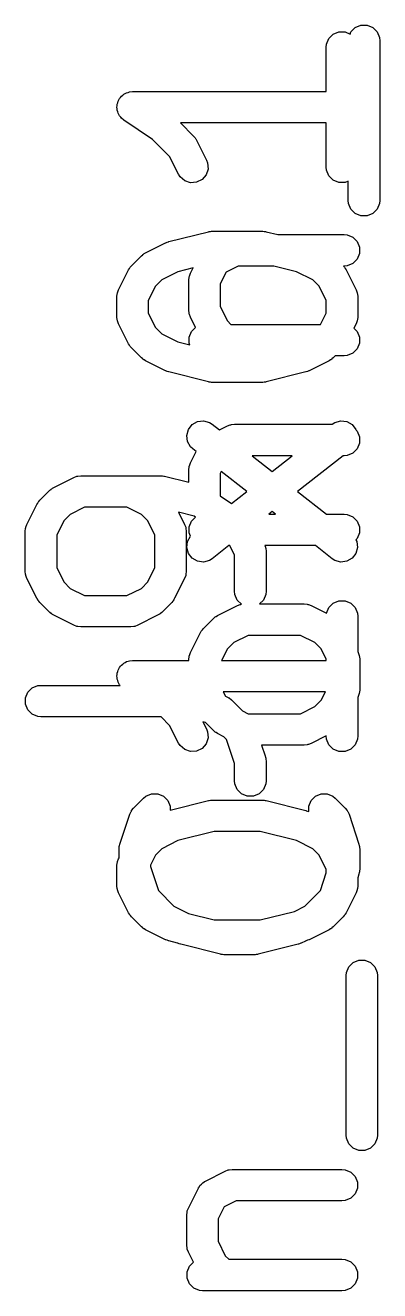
# Model space of a CAD drawing. Header units: millimetres. Extents: x 73 to 176, y -160 to -92.
# Drawn here: x 154.91 to 156.61, y -111.42 to -105.38 of the extents above; entities that cross this region are included whole.
import ezdxf

# ---------------------------------------------------------------- set-up
doc = ezdxf.new("R2010")
doc.units = ezdxf.units.MM
doc.layers.add('F.Fab', color=9, linetype='CONTINUOUS', true_color=0xafafaf)

msp = doc.modelspace()

# ---------------------------------------------------------------- linework, layer by layer
at = {"layer": 'F.Fab', "linetype": 'CONTINUOUS'}
for p, q in [((156.46992, -105.411189), (156.490612, -105.390497)), ((156.490612, -105.390497), (156.517648, -105.379298)), ((156.517648, -105.379298), (156.546912, -105.379298)), ((156.546912, -105.379298), (156.573948, -105.390497)), ((156.573948, -105.390497), (156.59464, -105.411189)), ((156.353483, -105.469653), (156.364682, -105.442617)), ((156.364682, -105.442617), (156.385374, -105.421925)), ((156.385374, -105.421925), (156.41241, -105.410726)), ((156.41241, -105.410726), (156.441674, -105.410726)), ((156.441674, -105.410726), (156.465946, -105.42078)), ((156.465946, -105.42078), (156.46992, -105.411189)), ((156.59464, -105.411189), (156.605839, -105.438225)), ((156.605839, -105.438225), (156.60728, -105.452857)), ((156.60728, -105.452857), (156.60728, -106.214762)), ((156.352042, -105.484285), (156.353483, -105.469653)), ((156.352042, -105.694999), (156.352042, -105.484285)), ((155.380123, -105.712889), (155.385374, -105.707639)), ((155.385374, -105.707639), (155.392163, -105.704826)), ((155.392163, -105.704826), (155.398269, -105.700738)), ((155.398269, -105.700738), (155.405549, -105.699281)), ((155.405549, -105.699281), (155.41241, -105.69644)), ((155.41241, -105.69644), (155.426886, -105.695014)), ((155.426886, -105.695014), (155.426963, -105.694999)), ((155.426963, -105.694999), (155.426989, -105.695004)), ((155.426989, -105.695004), (155.427042, -105.694999)), ((155.427042, -105.694999), (156.352042, -105.694999)), ((155.352042, -105.770078), (155.353483, -105.762793)), ((155.353483, -105.777282), (155.352042, -105.770078)), ((155.353483, -105.755367), (155.356295, -105.748578)), ((155.353483, -105.762793), (155.353483, -105.755367)), ((155.356295, -105.748578), (155.357721, -105.74137)), ((155.357721, -105.74137), (155.36184, -105.735191)), ((155.36184, -105.735191), (155.364682, -105.728331)), ((155.364682, -105.728331), (155.369877, -105.723135)), ((155.369877, -105.723135), (155.373954, -105.717021)), ((155.373954, -105.717021), (155.380123, -105.712889)), ((155.353483, -105.784631), (155.353483, -105.777282)), ((155.356324, -105.791491), (155.353483, -105.784631)), ((155.357781, -105.798772), (155.356324, -105.791491)), ((155.361869, -105.804877), (155.357781, -105.798772)), ((155.364682, -105.811667), (155.361869, -105.804877)), ((155.369932, -105.816917), (155.364682, -105.811667)), ((155.374064, -105.823087), (155.369932, -105.816917)), ((155.385322, -105.832307), (155.374064, -105.823087)), ((155.385374, -105.832359), (155.385322, -105.832307)), ((155.385396, -105.832368), (155.385374, -105.832359)), ((155.385439, -105.832403), (155.385396, -105.832368)), ((155.522117, -105.923521), (155.385439, -105.832403)), ((156.352042, -105.844999), (155.655727, -105.844999)), ((155.655727, -105.844999), (155.71817, -105.907442)), ((156.352042, -106.055713), (156.352042, -105.844999)), ((155.603498, -106.004902), (155.522117, -105.923521)), ((155.71817, -105.907442), (155.72289, -105.913192)), ((155.72289, -105.913192), (155.724387, -105.914491)), ((155.724387, -105.914491), (155.725806, -105.916745)), ((155.725806, -105.916745), (155.727498, -105.918807)), ((155.727498, -105.918807), (155.728256, -105.920639)), ((155.728256, -105.920639), (155.732219, -105.926934)), ((155.732219, -105.926934), (155.779838, -106.022172)), ((155.645674, -106.089254), (155.603498, -106.004902)), ((155.787167, -106.065093), (155.777913, -106.092855)), ((155.779838, -106.022172), (155.785093, -106.035903)), ((155.785093, -106.035903), (155.787167, -106.065093)), ((156.353483, -106.070345), (156.352042, -106.055713)), ((156.364682, -106.097381), (156.353483, -106.070345)), ((155.653506, -106.101697), (155.645674, -106.089254)), ((155.675614, -106.12087), (155.653506, -106.101697)), ((155.703375, -106.130124), (155.675614, -106.12087)), ((155.732565, -106.12805), (155.703375, -106.130124)), ((155.75874, -106.114962), (155.732565, -106.12805)), ((155.777913, -106.092855), (155.75874, -106.114962)), ((156.385374, -106.118073), (156.364682, -106.097381)), ((156.41241, -106.129272), (156.385374, -106.118073)), ((156.441674, -106.129272), (156.41241, -106.129272)), ((156.45728, -106.122807), (156.441674, -106.129272)), ((156.45728, -106.214762), (156.45728, -106.122807)), ((156.458721, -106.229394), (156.45728, -106.214762)), ((156.46992, -106.25643), (156.458721, -106.229394)), ((156.605839, -106.229394), (156.59464, -106.25643)), ((156.60728, -106.214762), (156.605839, -106.229394)), ((156.490612, -106.277122), (156.46992, -106.25643)), ((156.517648, -106.288321), (156.490612, -106.277122)), ((156.546912, -106.288321), (156.517648, -106.288321)), ((156.573948, -106.277122), (156.546912, -106.288321)), ((156.59464, -106.25643), (156.573948, -106.277122)), ((155.599328, -106.411524), (155.789804, -106.363905)), ((155.789804, -106.363905), (155.79234, -106.363529)), ((155.79234, -106.363529), (155.793362, -106.363107)), ((155.793362, -106.363107), (155.798874, -106.362564)), ((155.798874, -106.362564), (155.804348, -106.361755)), ((155.804348, -106.361755), (155.80544, -106.361917)), ((155.80544, -106.361917), (155.807994, -106.361666)), ((155.807994, -106.361666), (156.046089, -106.361666)), ((156.046089, -106.361666), (156.048642, -106.361917)), ((156.048642, -106.361917), (156.049735, -106.361755)), ((156.049735, -106.361755), (156.055208, -106.362564)), ((156.055208, -106.362564), (156.060721, -106.363107)), ((156.060721, -106.363107), (156.061742, -106.363529)), ((156.061742, -106.363529), (156.064279, -106.363905)), ((156.064279, -106.363905), (156.120087, -106.377857)), ((155.488739, -106.464822), (155.583977, -106.417203)), ((155.583977, -106.417203), (155.585046, -106.416793)), ((155.585046, -106.416793), (155.585482, -106.416471)), ((155.585482, -106.416471), (155.591618, -106.414278)), ((155.591618, -106.414278), (155.597708, -106.411948)), ((155.597708, -106.411948), (155.598248, -106.411909)), ((155.598248, -106.411909), (155.599328, -106.411524)), ((156.120087, -106.377857), (156.437042, -106.377857)), ((156.437042, -106.377857), (156.451674, -106.379298)), ((156.451674, -106.379298), (156.47871, -106.390497)), ((156.47871, -106.390497), (156.499402, -106.411189)), ((156.499402, -106.411189), (156.510601, -106.438225)), ((155.421628, -106.52649), (155.469247, -106.478871)), ((155.469247, -106.478871), (155.474996, -106.474152)), ((155.474996, -106.474152), (155.476296, -106.472654)), ((155.476296, -106.472654), (155.478555, -106.471232)), ((155.478555, -106.471232), (155.480612, -106.469544)), ((155.480612, -106.469544), (155.482439, -106.468786)), ((155.482439, -106.468786), (155.488739, -106.464822)), ((156.499402, -106.494525), (156.47871, -106.515217)), ((156.510601, -106.467489), (156.499402, -106.494525)), ((156.510601, -106.438225), (156.510601, -106.467489)), ((155.35996, -106.64122), (155.407579, -106.545982)), ((155.407579, -106.545982), (155.411543, -106.539682)), ((155.411543, -106.539682), (155.412301, -106.537855)), ((155.412301, -106.537855), (155.413989, -106.535798)), ((155.413989, -106.535798), (155.415411, -106.533539)), ((155.415411, -106.533539), (155.416909, -106.532239)), ((155.416909, -106.532239), (155.421628, -106.52649)), ((155.643694, -106.555049), (155.566707, -106.593543)), ((155.715877, -106.537003), (155.643694, -106.555049)), ((155.703293, -106.562173), (155.715877, -106.537003)), ((155.930937, -106.527857), (155.873895, -106.556377)), ((156.10162, -106.527857), (155.930937, -106.527857)), ((156.210389, -106.555049), (156.10162, -106.527857)), ((156.287376, -106.593543), (156.210389, -106.555049)), ((156.437042, -106.527857), (156.433578, -106.527857)), ((156.433578, -106.527857), (156.437173, -106.532238)), ((156.451674, -106.526416), (156.437042, -106.527857)), ((156.437173, -106.532238), (156.438673, -106.533539)), ((156.438673, -106.533539), (156.440095, -106.535798)), ((156.440095, -106.535798), (156.441783, -106.537855)), ((156.441783, -106.537855), (156.44254, -106.539682)), ((156.44254, -106.539682), (156.446505, -106.545982)), ((156.446505, -106.545982), (156.494124, -106.64122)), ((156.47871, -106.515217), (156.451674, -106.526416)), ((155.566707, -106.593543), (155.5363, -106.62395)), ((155.695375, -106.595714), (155.696816, -106.581082)), ((155.695375, -106.738571), (155.695375, -106.595714)), ((155.696816, -106.581082), (155.697847, -106.578592)), ((155.697847, -106.578592), (155.698038, -106.575905)), ((155.698038, -106.575905), (155.703293, -106.562173)), ((155.873895, -106.556377), (155.845375, -106.613419)), ((155.845375, -106.613419), (155.845375, -106.720866)), ((156.317784, -106.62395), (156.287376, -106.593543)), ((155.352042, -106.674761), (155.353483, -106.660129)), ((155.352042, -106.769999), (155.352042, -106.674761)), ((155.353483, -106.660129), (155.354514, -106.657639)), ((155.354514, -106.657639), (155.354705, -106.654952)), ((155.354705, -106.654952), (155.35996, -106.64122)), ((155.5363, -106.62395), (155.502042, -106.692466)), ((156.352042, -106.692466), (156.317784, -106.62395)), ((156.494124, -106.64122), (156.499379, -106.654951)), ((156.499379, -106.654951), (156.49957, -106.65764)), ((156.49957, -106.65764), (156.500601, -106.660129)), ((156.500601, -106.660129), (156.502042, -106.674761)), ((156.502042, -106.674761), (156.502042, -106.769999)), ((155.502042, -106.692466), (155.502042, -106.752294)), ((155.845375, -106.720866), (155.879633, -106.789382)), ((156.352042, -106.752294), (156.352042, -106.692466)), ((155.353483, -106.784631), (155.352042, -106.769999)), ((155.354514, -106.78712), (155.353483, -106.784631)), ((155.354705, -106.789808), (155.354514, -106.78712)), ((155.35996, -106.80354), (155.354705, -106.789808)), ((155.502042, -106.752294), (155.5363, -106.82081)), ((155.696816, -106.753203), (155.695375, -106.738571)), ((155.697847, -106.755692), (155.696816, -106.753203)), ((155.698038, -106.75838), (155.697847, -106.755692)), ((155.703293, -106.772112), (155.698038, -106.75838)), ((155.727416, -106.820358), (155.703293, -106.772112)), ((155.879633, -106.789382), (155.896679, -106.806428)), ((156.324975, -106.806428), (156.352042, -106.752294)), ((156.499379, -106.789809), (156.494124, -106.80354)), ((156.49957, -106.787119), (156.499379, -106.789809)), ((156.500601, -106.784631), (156.49957, -106.787119)), ((156.502042, -106.769999), (156.500601, -106.784631)), ((155.407579, -106.898778), (155.35996, -106.80354)), ((155.5363, -106.82081), (155.566707, -106.851217)), ((155.566707, -106.851217), (155.643694, -106.88971)), ((155.696816, -106.866796), (155.708015, -106.83976)), ((155.708015, -106.83976), (155.727416, -106.820358)), ((155.896679, -106.806428), (156.324975, -106.806428)), ((156.494124, -106.80354), (156.48381, -106.824168)), ((156.48381, -106.824168), (156.499402, -106.83976)), ((156.499402, -106.83976), (156.510601, -106.866796)), ((155.411543, -106.905077), (155.407579, -106.898778)), ((155.412301, -106.906905), (155.411543, -106.905077)), ((155.413989, -106.908961), (155.412301, -106.906905)), ((155.415411, -106.911221), (155.413989, -106.908961)), ((155.416909, -106.91252), (155.415411, -106.911221)), ((155.421628, -106.91827), (155.416909, -106.91252)), ((155.643694, -106.88971), (155.700018, -106.903791)), ((155.696816, -106.89606), (155.696816, -106.866796)), ((155.700018, -106.903791), (155.696816, -106.89606)), ((156.510601, -106.89606), (156.499402, -106.923096)), ((156.510601, -106.866796), (156.510601, -106.89606)), ((155.469247, -106.965889), (155.421628, -106.91827)), ((155.474996, -106.970607), (155.469247, -106.965889)), ((155.476296, -106.972106), (155.474996, -106.970607)), ((155.478555, -106.973527), (155.476296, -106.972106)), ((155.480612, -106.975216), (155.478555, -106.973527)), ((155.482439, -106.975973), (155.480612, -106.975216)), ((155.488739, -106.979938), (155.482439, -106.975973)), ((156.37164, -106.975974), (156.365344, -106.979938)), ((156.37347, -106.975217), (156.37164, -106.975974)), ((156.375528, -106.973527), (156.37347, -106.975217)), ((156.377787, -106.972106), (156.375528, -106.973527)), ((156.379086, -106.970607), (156.377787, -106.972106)), ((156.384835, -106.96589), (156.379086, -106.970607)), ((156.394297, -106.956428), (156.384835, -106.96589)), ((156.437042, -106.956428), (156.394297, -106.956428)), ((156.451674, -106.954987), (156.437042, -106.956428)), ((156.47871, -106.943788), (156.451674, -106.954987)), ((156.499402, -106.923096), (156.47871, -106.943788)), ((155.583977, -107.027557), (155.488739, -106.979938)), ((155.585046, -107.027966), (155.583977, -107.027557)), ((155.585482, -107.028289), (155.585046, -107.027966)), ((155.591618, -107.030481), (155.585482, -107.028289)), ((155.597708, -107.032812), (155.591618, -107.030481)), ((155.598248, -107.03285), (155.597708, -107.032812)), ((155.599328, -107.033236), (155.598248, -107.03285)), ((155.789804, -107.080855), (155.599328, -107.033236)), ((156.254755, -107.033236), (156.064279, -107.080855)), ((156.255834, -107.03285), (156.254755, -107.033236)), ((156.256374, -107.032812), (156.255834, -107.03285)), ((156.262455, -107.030484), (156.256374, -107.032812)), ((156.268601, -107.028289), (156.262455, -107.030484)), ((156.269036, -107.027966), (156.268601, -107.028289)), ((156.270106, -107.027557), (156.269036, -107.027966)), ((156.365344, -106.979938), (156.270106, -107.027557)), ((155.79234, -107.08123), (155.789804, -107.080855)), ((155.793362, -107.081653), (155.79234, -107.08123)), ((155.798874, -107.082195), (155.793362, -107.081653)), ((155.804348, -107.083005), (155.798874, -107.082195)), ((155.80544, -107.082842), (155.804348, -107.083005)), ((155.807994, -107.083094), (155.80544, -107.082842)), ((156.046089, -107.083094), (155.807994, -107.083094)), ((156.048642, -107.082842), (156.046089, -107.083094)), ((156.049735, -107.083005), (156.048642, -107.082842)), ((156.055208, -107.082195), (156.049735, -107.083005)), ((156.060721, -107.081653), (156.055208, -107.082195)), ((156.061742, -107.08123), (156.060721, -107.081653)), ((156.064279, -107.080855), (156.061742, -107.08123)), ((155.711574, -107.284476), (155.737084, -107.270136)), ((155.737084, -107.270136), (155.766138, -107.26665)), ((155.766138, -107.26665), (155.794316, -107.274547)), ((155.794316, -107.274547), (155.806712, -107.282454)), ((156.380705, -107.282454), (156.393101, -107.274547)), ((156.393101, -107.274547), (156.421279, -107.26665)), ((156.421279, -107.26665), (156.450333, -107.270136)), ((156.450333, -107.270136), (156.475843, -107.284476)), ((155.685597, -107.335665), (155.693494, -107.307487)), ((155.689083, -107.364719), (155.685597, -107.335665)), ((155.693494, -107.307487), (155.711574, -107.284476)), ((155.806712, -107.282454), (155.841379, -107.309692)), ((155.841379, -107.309692), (155.879691, -107.290537)), ((155.879691, -107.290537), (155.893422, -107.285282)), ((155.893422, -107.285282), (155.896111, -107.28509)), ((155.896111, -107.28509), (155.8986, -107.28406)), ((155.8986, -107.28406), (155.913232, -107.282619)), ((155.913232, -107.282619), (156.380495, -107.282619)), ((156.380495, -107.282619), (156.380705, -107.282454)), ((156.475843, -107.284476), (156.493923, -107.307487)), ((156.493923, -107.307487), (156.495085, -107.311634)), ((156.495085, -107.311634), (156.499402, -107.315951)), ((156.499402, -107.315951), (156.510601, -107.342987)), ((155.703423, -107.390229), (155.689083, -107.364719)), ((155.714038, -107.400402), (155.703423, -107.390229)), ((155.730207, -107.413106), (155.714038, -107.400402)), ((156.499402, -107.399287), (156.47871, -107.419979)), ((156.510601, -107.372251), (156.499402, -107.399287)), ((156.510601, -107.342987), (156.510601, -107.372251)), ((155.703293, -107.466935), (155.730207, -107.413106)), ((155.997832, -107.432619), (156.093708, -107.50795)), ((156.189585, -107.432619), (155.997832, -107.432619)), ((156.093708, -107.50795), (156.189585, -107.432619)), ((156.432375, -107.432619), (156.215103, -107.603332)), ((156.437042, -107.432619), (156.432375, -107.432619)), ((156.451674, -107.431178), (156.437042, -107.432619)), ((156.47871, -107.419979), (156.451674, -107.431178)), ((155.695375, -107.500476), (155.696816, -107.485844)), ((155.695375, -107.559695), (155.695375, -107.500476)), ((155.696816, -107.485844), (155.697847, -107.483354)), ((155.697847, -107.483354), (155.698038, -107.480667)), ((155.698038, -107.480667), (155.703293, -107.466935)), ((155.85061, -107.507709), (155.845375, -107.518181)), ((155.845375, -107.518181), (155.845375, -107.623617)), ((155.972313, -107.603332), (155.85061, -107.507709)), ((155.050961, -107.58387), (155.146199, -107.536251)), ((155.146199, -107.536251), (155.15993, -107.530996)), ((155.15993, -107.530996), (155.162619, -107.530804)), ((155.162619, -107.530804), (155.165108, -107.529774)), ((155.165108, -107.529774), (155.17974, -107.528333)), ((155.17974, -107.528333), (155.560692, -107.528333)), ((155.560692, -107.528333), (155.563245, -107.528584)), ((155.563245, -107.528584), (155.564338, -107.528422)), ((155.564338, -107.528422), (155.569811, -107.529231)), ((155.569811, -107.529231), (155.575324, -107.529774)), ((155.575324, -107.529774), (155.576345, -107.530196)), ((155.576345, -107.530196), (155.578882, -107.530572)), ((155.578882, -107.530572), (155.695375, -107.559695)), ((154.98385, -107.645538), (155.031469, -107.597919)), ((155.031469, -107.597919), (155.037218, -107.5932)), ((155.037218, -107.5932), (155.038518, -107.591702)), ((155.038518, -107.591702), (155.040777, -107.59028)), ((155.040777, -107.59028), (155.042834, -107.588592)), ((155.042834, -107.588592), (155.044661, -107.587834)), ((155.044661, -107.587834), (155.050961, -107.58387)), ((155.845375, -107.623617), (155.900079, -107.660087)), ((155.900079, -107.660087), (155.972313, -107.603332)), ((156.215103, -107.603332), (156.352377, -107.71119)), ((154.922182, -107.760268), (154.969801, -107.66503)), ((154.969801, -107.66503), (154.973765, -107.65873)), ((154.973765, -107.65873), (154.974523, -107.656903)), ((154.974523, -107.656903), (154.976211, -107.654846)), ((154.976211, -107.654846), (154.977633, -107.652587)), ((154.977633, -107.652587), (154.979131, -107.651287)), ((154.979131, -107.651287), (154.98385, -107.645538)), ((155.197445, -107.678333), (155.128929, -107.712591)), ((155.40013, -107.678333), (155.197445, -107.678333)), ((155.468646, -107.712591), (155.40013, -107.678333)), ((155.720374, -107.720562), (155.646278, -107.702038)), ((155.646278, -107.702038), (155.675393, -107.760268)), ((156.093708, -107.698714), (156.077829, -107.71119)), ((156.109587, -107.71119), (156.093708, -107.698714)), ((154.916927, -107.774), (154.922182, -107.760268)), ((155.098522, -107.742998), (155.064264, -107.811514)), ((155.128929, -107.712591), (155.098522, -107.742998)), ((155.499053, -107.742998), (155.468646, -107.712591)), ((155.533311, -107.811514), (155.499053, -107.742998)), ((155.675393, -107.760268), (155.680648, -107.773999)), ((155.696816, -107.771558), (155.708015, -107.744522)), ((155.708015, -107.744522), (155.727334, -107.725201)), ((155.727334, -107.725201), (155.720374, -107.720562)), ((156.077829, -107.71119), (156.109587, -107.71119)), ((156.352377, -107.71119), (156.437042, -107.71119)), ((156.437042, -107.71119), (156.451674, -107.712631)), ((156.451674, -107.712631), (156.47871, -107.72383)), ((156.47871, -107.72383), (156.499402, -107.744522)), ((156.499402, -107.744522), (156.510601, -107.771558)), ((154.914264, -107.793809), (154.915705, -107.779177)), ((154.914264, -107.984285), (154.914264, -107.793809)), ((154.915705, -107.779177), (154.916736, -107.776687)), ((154.916736, -107.776687), (154.916927, -107.774)), ((155.064264, -107.811514), (155.064264, -107.96658)), ((155.533311, -107.96658), (155.533311, -107.811514)), ((155.680648, -107.773999), (155.680839, -107.776688)), ((155.680839, -107.776688), (155.68187, -107.779177)), ((155.68187, -107.779177), (155.683311, -107.793809)), ((155.683311, -107.793809), (155.683311, -107.984285)), ((155.689083, -107.841946), (155.703342, -107.816578)), ((155.696816, -107.800822), (155.696816, -107.771558)), ((155.703342, -107.816578), (155.696816, -107.800822)), ((156.510601, -107.800822), (156.499402, -107.827858)), ((156.510601, -107.771558), (156.510601, -107.800822)), ((155.685597, -107.871), (155.689083, -107.841946)), ((155.693494, -107.899178), (155.685597, -107.871)), ((155.88692, -107.86119), (155.806712, -107.924211)), ((155.891483, -107.86119), (155.88692, -107.86119)), ((155.914264, -107.906752), (155.891483, -107.86119)), ((156.300496, -107.86119), (156.058521, -107.86119)), ((156.058521, -107.86119), (156.061601, -107.869237)), ((156.061601, -107.869237), (156.061792, -107.871926)), ((156.061792, -107.871926), (156.062823, -107.874415)), ((156.062823, -107.874415), (156.064264, -107.889047)), ((156.380705, -107.924211), (156.300496, -107.86119)), ((156.499402, -107.827858), (156.493648, -107.833611)), ((156.493648, -107.833611), (156.498334, -107.841946)), ((156.50182, -107.871), (156.493923, -107.899178)), ((156.498334, -107.841946), (156.50182, -107.871)), ((155.711574, -107.922189), (155.693494, -107.899178)), ((155.737084, -107.936529), (155.711574, -107.922189)), ((155.766138, -107.940015), (155.737084, -107.936529)), ((155.794316, -107.932118), (155.766138, -107.940015)), ((155.806712, -107.924211), (155.794316, -107.932118)), ((155.914264, -108.079523), (155.914264, -107.906752)), ((156.064264, -107.889047), (156.064264, -108.079523)), ((156.393101, -107.932118), (156.380705, -107.924211)), ((156.421279, -107.940015), (156.393101, -107.932118)), ((156.450333, -107.936529), (156.421279, -107.940015)), ((156.475843, -107.922189), (156.450333, -107.936529)), ((156.493923, -107.899178), (156.475843, -107.922189)), ((154.915705, -107.998917), (154.914264, -107.984285)), ((154.916736, -108.001406), (154.915705, -107.998917)), ((154.916927, -108.004094), (154.916736, -108.001406)), ((154.922182, -108.017826), (154.916927, -108.004094)), ((155.064264, -107.96658), (155.098522, -108.035096)), ((155.499053, -108.035096), (155.533311, -107.96658)), ((155.680648, -108.004095), (155.675393, -108.017826)), ((155.680839, -108.001405), (155.680648, -108.004095)), ((155.68187, -107.998917), (155.680839, -108.001405)), ((155.683311, -107.984285), (155.68187, -107.998917)), ((154.969801, -108.113064), (154.922182, -108.017826)), ((155.098522, -108.035096), (155.128929, -108.065503)), ((155.468646, -108.065503), (155.499053, -108.035096)), ((155.675393, -108.017826), (155.627774, -108.113064)), ((154.973765, -108.119363), (154.969801, -108.113064)), ((154.974523, -108.121191), (154.973765, -108.119363)), ((154.976211, -108.123247), (154.974523, -108.121191)), ((154.977633, -108.125507), (154.976211, -108.123247)), ((155.128929, -108.065503), (155.197445, -108.099761)), ((155.197445, -108.099761), (155.40013, -108.099761)), ((155.40013, -108.099761), (155.468646, -108.065503)), ((155.621363, -108.123247), (155.619942, -108.125507)), ((155.623052, -108.121191), (155.621363, -108.123247)), ((155.623809, -108.119363), (155.623052, -108.121191)), ((155.627774, -108.113064), (155.623809, -108.119363)), ((155.915705, -108.094155), (155.914264, -108.079523)), ((155.926904, -108.121191), (155.915705, -108.094155)), ((155.946853, -108.14114), (155.926904, -108.121191)), ((156.051624, -108.121191), (156.033053, -108.139762)), ((156.062823, -108.094155), (156.051624, -108.121191)), ((156.064264, -108.079523), (156.062823, -108.094155)), ((154.979131, -108.126806), (154.977633, -108.125507)), ((154.98385, -108.132556), (154.979131, -108.126806)), ((155.031469, -108.180175), (154.98385, -108.132556)), ((155.037218, -108.184893), (155.031469, -108.180175)), ((155.038518, -108.186392), (155.037218, -108.184893)), ((155.560356, -108.184893), (155.559057, -108.186392)), ((155.566106, -108.180175), (155.560356, -108.184893)), ((155.613725, -108.132556), (155.566106, -108.180175)), ((155.618443, -108.126806), (155.613725, -108.132556)), ((155.619942, -108.125507), (155.618443, -108.126806)), ((155.832072, -108.195299), (155.92731, -108.14768)), ((155.92731, -108.14768), (155.941041, -108.142425)), ((155.941041, -108.142425), (155.94373, -108.142233)), ((155.94373, -108.142233), (155.946219, -108.141203)), ((155.946219, -108.141203), (155.946853, -108.14114)), ((156.033053, -108.139762), (156.246565, -108.139762)), ((156.246565, -108.139762), (156.261197, -108.141203)), ((156.261197, -108.141203), (156.263686, -108.142234)), ((156.263686, -108.142234), (156.266374, -108.142425)), ((156.266374, -108.142425), (156.280106, -108.14768)), ((156.280106, -108.14768), (156.353442, -108.184348)), ((156.353442, -108.184348), (156.353483, -108.183939)), ((156.353483, -108.183939), (156.364682, -108.156903)), ((156.364682, -108.156903), (156.385374, -108.136211)), ((156.385374, -108.136211), (156.41241, -108.125012)), ((156.41241, -108.125012), (156.441674, -108.125012)), ((156.441674, -108.125012), (156.46871, -108.136211)), ((156.46871, -108.136211), (156.489402, -108.156903)), ((156.489402, -108.156903), (156.500601, -108.183939)), ((156.500601, -108.183939), (156.502042, -108.198571)), ((155.040777, -108.187813), (155.038518, -108.186392)), ((155.042834, -108.189502), (155.040777, -108.187813)), ((155.044661, -108.190259), (155.042834, -108.189502)), ((155.050961, -108.194224), (155.044661, -108.190259)), ((155.146199, -108.241843), (155.050961, -108.194224)), ((155.15993, -108.247098), (155.146199, -108.241843)), ((155.451376, -108.241843), (155.437644, -108.247098)), ((155.546614, -108.194224), (155.451376, -108.241843)), ((155.552913, -108.190259), (155.546614, -108.194224)), ((155.554741, -108.189502), (155.552913, -108.190259)), ((155.556797, -108.187813), (155.554741, -108.189502)), ((155.559057, -108.186392), (155.556797, -108.187813)), ((155.764961, -108.256967), (155.81258, -108.209348)), ((155.81258, -108.209348), (155.818329, -108.204629)), ((155.818329, -108.204629), (155.819629, -108.203131)), ((155.819629, -108.203131), (155.821888, -108.201709)), ((155.821888, -108.201709), (155.823945, -108.200021)), ((155.823945, -108.200021), (155.825772, -108.199263)), ((155.825772, -108.199263), (155.832072, -108.195299)), ((156.502042, -108.198571), (156.502042, -108.367533)), ((155.162619, -108.247289), (155.15993, -108.247098)), ((155.165108, -108.24832), (155.162619, -108.247289)), ((155.17974, -108.249761), (155.165108, -108.24832)), ((155.417835, -108.249761), (155.17974, -108.249761)), ((155.432467, -108.24832), (155.417835, -108.249761)), ((155.434956, -108.247288), (155.432467, -108.24832)), ((155.437644, -108.247098), (155.434956, -108.247288)), ((155.703293, -108.371697), (155.750912, -108.276459)), ((155.750912, -108.276459), (155.754876, -108.270159)), ((155.754876, -108.270159), (155.755634, -108.268332)), ((155.755634, -108.268332), (155.757322, -108.266275)), ((155.757322, -108.266275), (155.758744, -108.264016)), ((155.758744, -108.264016), (155.760242, -108.262716)), ((155.760242, -108.262716), (155.764961, -108.256967)), ((155.978556, -108.289762), (155.91004, -108.32402)), ((156.22886, -108.289762), (155.978556, -108.289762)), ((156.297376, -108.32402), (156.22886, -108.289762)), ((155.879633, -108.354427), (155.852204, -108.409285)), ((155.91004, -108.32402), (155.879633, -108.354427)), ((156.327784, -108.354427), (156.297376, -108.32402)), ((156.352042, -108.402943), (156.327784, -108.354427)), ((155.380123, -108.427175), (155.385374, -108.421925)), ((155.385374, -108.421925), (155.392163, -108.419112)), ((155.392163, -108.419112), (155.398269, -108.415024)), ((155.398269, -108.415024), (155.405549, -108.413567)), ((155.405549, -108.413567), (155.41241, -108.410726)), ((155.41241, -108.410726), (155.426886, -108.4093)), ((155.426886, -108.4093), (155.426963, -108.409285)), ((155.426963, -108.409285), (155.426989, -108.40929)), ((155.426989, -108.40929), (155.427042, -108.409285)), ((155.427042, -108.409285), (155.695375, -108.409285)), ((155.695375, -108.405238), (155.696816, -108.390606)), ((155.695375, -108.409285), (155.695375, -108.405238)), ((155.696816, -108.390606), (155.697847, -108.388116)), ((155.697847, -108.388116), (155.698038, -108.385429)), ((155.698038, -108.385429), (155.703293, -108.371697)), ((155.852204, -108.409285), (156.352042, -108.409285)), ((156.352042, -108.409285), (156.352042, -108.402943)), ((156.502042, -108.367533), (156.504124, -108.371697)), ((156.504124, -108.371697), (156.509379, -108.385428)), ((156.509379, -108.385428), (156.50957, -108.388117)), ((156.50957, -108.388117), (156.510601, -108.390606)), ((156.510601, -108.390606), (156.512042, -108.405238)), ((156.512042, -108.405238), (156.512042, -108.548095)), ((155.352042, -108.484364), (155.353483, -108.477079)), ((155.353483, -108.491568), (155.352042, -108.484364)), ((155.353483, -108.469653), (155.356295, -108.462864)), ((155.353483, -108.477079), (155.353483, -108.469653)), ((155.356295, -108.462864), (155.357721, -108.455656)), ((155.357721, -108.455656), (155.36184, -108.449477)), ((155.36184, -108.449477), (155.364682, -108.442617)), ((155.364682, -108.442617), (155.369877, -108.437421)), ((155.369877, -108.437421), (155.373954, -108.431307)), ((155.373954, -108.431307), (155.380123, -108.427175)), ((154.926904, -108.561665), (154.947596, -108.540973)), ((154.947596, -108.540973), (154.974632, -108.529774)), ((154.974632, -108.529774), (154.989264, -108.528333)), ((154.989264, -108.528333), (155.367062, -108.528333)), ((155.353483, -108.498917), (155.353483, -108.491568)), ((155.356324, -108.505777), (155.353483, -108.498917)), ((155.357781, -108.513058), (155.356324, -108.505777)), ((155.361869, -108.519163), (155.357781, -108.513058)), ((155.364682, -108.525953), (155.361869, -108.519163)), ((155.367062, -108.528333), (155.364682, -108.525953)), ((154.915705, -108.588701), (154.926904, -108.561665)), ((154.915705, -108.617965), (154.915705, -108.588701)), ((156.347594, -108.559285), (155.859823, -108.559285)), ((155.859823, -108.559285), (155.870072, -108.579784)), ((155.870072, -108.579784), (155.870123, -108.579801)), ((155.870123, -108.579801), (155.883548, -108.585795)), ((155.883548, -108.585795), (155.885582, -108.587559)), ((155.885582, -108.587559), (155.888073, -108.588591)), ((155.888073, -108.588591), (155.899439, -108.597919)), ((155.899439, -108.597919), (155.951627, -108.650106)), ((156.297376, -108.629312), (156.327784, -108.598905)), ((156.327784, -108.598905), (156.347594, -108.559285)), ((156.504124, -108.581636), (156.502042, -108.5858)), ((156.502042, -108.5858), (156.502042, -108.769999)), ((156.509379, -108.567905), (156.504124, -108.581636)), ((156.50957, -108.565215), (156.509379, -108.567905)), ((156.510601, -108.562727), (156.50957, -108.565215)), ((156.512042, -108.548095), (156.510601, -108.562727)), ((154.926904, -108.645001), (154.915705, -108.617965)), ((154.947596, -108.665693), (154.926904, -108.645001)), ((154.974632, -108.676892), (154.947596, -108.665693)), ((155.951627, -108.650106), (155.978556, -108.663571)), ((155.978556, -108.663571), (156.22886, -108.663571)), ((156.22886, -108.663571), (156.297376, -108.629312)), ((154.989264, -108.678333), (154.974632, -108.676892)), ((155.562643, -108.678333), (154.989264, -108.678333)), ((155.603498, -108.719188), (155.562643, -108.678333)), ((155.645674, -108.80354), (155.603498, -108.719188)), ((155.774702, -108.706107), (155.762654, -108.702091)), ((155.762654, -108.702091), (155.779838, -108.736458)), ((155.81258, -108.743985), (155.774702, -108.706107)), ((155.787167, -108.779379), (155.777913, -108.807141)), ((155.779838, -108.736458), (155.785093, -108.750189)), ((155.785093, -108.750189), (155.787167, -108.779379)), ((155.818329, -108.748703), (155.81258, -108.743985)), ((155.819629, -108.750202), (155.818329, -108.748703)), ((155.821888, -108.751623), (155.819629, -108.750202)), ((155.823945, -108.753312), (155.821888, -108.751623)), ((155.825772, -108.754069), (155.823945, -108.753312)), ((155.832072, -108.758034), (155.825772, -108.754069)), ((155.862773, -108.773384), (155.832072, -108.758034)), ((155.876093, -108.786704), (155.862773, -108.773384)), ((155.914264, -108.901217), (155.876093, -108.786704)), ((156.352042, -108.769685), (156.280106, -108.805653)), ((156.352042, -108.769999), (156.352042, -108.769685)), ((156.353483, -108.784631), (156.352042, -108.769999)), ((156.364682, -108.811667), (156.353483, -108.784631)), ((156.500601, -108.784631), (156.489402, -108.811667)), ((156.502042, -108.769999), (156.500601, -108.784631)), ((155.653506, -108.815983), (155.645674, -108.80354)), ((155.675614, -108.835156), (155.653506, -108.815983)), ((155.703375, -108.84441), (155.675614, -108.835156)), ((155.732565, -108.842336), (155.703375, -108.84441)), ((155.75874, -108.829248), (155.732565, -108.842336)), ((155.777913, -108.807141), (155.75874, -108.829248)), ((156.246565, -108.813571), (156.043162, -108.813571)), ((156.043162, -108.813571), (156.060415, -108.865329)), ((156.261197, -108.81213), (156.246565, -108.813571)), ((156.263686, -108.811098), (156.261197, -108.81213)), ((156.266374, -108.810908), (156.263686, -108.811098)), ((156.280106, -108.805653), (156.266374, -108.810908)), ((156.385374, -108.832359), (156.364682, -108.811667)), ((156.41241, -108.843558), (156.385374, -108.832359)), ((156.441674, -108.843558), (156.41241, -108.843558)), ((156.46871, -108.832359), (156.441674, -108.843558)), ((156.489402, -108.811667), (156.46871, -108.832359)), ((155.914264, -108.984285), (155.914264, -108.901217)), ((156.060415, -108.865329), (156.062064, -108.872584)), ((156.062064, -108.872584), (156.062823, -108.874415)), ((156.062823, -108.874415), (156.063084, -108.877068)), ((156.063084, -108.877068), (156.063675, -108.879666)), ((156.063675, -108.879666), (156.063534, -108.88164)), ((156.063534, -108.88164), (156.064264, -108.889047)), ((156.064264, -108.889047), (156.064264, -108.984285)), ((155.915705, -108.998917), (155.914264, -108.984285)), ((155.926904, -109.025953), (155.915705, -108.998917)), ((155.947596, -109.046645), (155.926904, -109.025953)), ((156.051624, -109.025953), (156.030932, -109.046645)), ((156.062823, -108.998917), (156.051624, -109.025953)), ((156.064264, -108.984285), (156.062823, -108.998917)), ((155.431628, -109.11411), (155.479247, -109.066491)), ((155.479247, -109.066491), (155.490612, -109.057164)), ((155.490612, -109.057164), (155.517648, -109.045965)), ((155.517648, -109.045965), (155.546911, -109.045965)), ((155.546911, -109.045965), (155.573947, -109.057164)), ((155.573947, -109.057164), (155.59464, -109.077857)), ((155.59464, -109.077857), (155.605839, -109.104893)), ((155.605839, -109.124182), (155.789804, -109.078191)), ((155.789804, -109.078191), (155.79234, -109.077815)), ((155.79234, -109.077815), (155.793362, -109.077393)), ((155.793362, -109.077393), (155.798874, -109.07685)), ((155.798874, -109.07685), (155.804348, -109.076041)), ((155.804348, -109.076041), (155.80544, -109.076203)), ((155.80544, -109.076203), (155.807994, -109.075952)), ((155.807994, -109.075952), (156.046089, -109.075952)), ((155.974632, -109.057844), (155.947596, -109.046645)), ((156.003896, -109.057844), (155.974632, -109.057844)), ((156.030932, -109.046645), (156.003896, -109.057844)), ((156.046089, -109.075952), (156.048642, -109.076203)), ((156.048642, -109.076203), (156.049735, -109.076041)), ((156.049735, -109.076041), (156.055208, -109.07685)), ((156.055208, -109.07685), (156.060721, -109.077393)), ((156.060721, -109.077393), (156.061742, -109.077815)), ((156.061742, -109.077815), (156.064279, -109.078191)), ((156.064279, -109.078191), (156.254755, -109.12581)), ((156.268244, -109.104893), (156.279442, -109.077857)), ((156.279442, -109.077857), (156.300135, -109.057164)), ((156.300135, -109.057164), (156.327171, -109.045965)), ((156.327171, -109.045965), (156.356434, -109.045965)), ((156.356434, -109.045965), (156.38347, -109.057163)), ((156.38347, -109.057163), (156.394835, -109.06649)), ((156.394835, -109.06649), (156.442455, -109.114109)), ((155.365891, -109.286283), (155.41351, -109.143426)), ((155.41351, -109.143426), (155.419504, -109.130001)), ((155.419504, -109.130001), (155.421269, -109.127965)), ((155.421269, -109.127965), (155.422301, -109.125475)), ((155.422301, -109.125475), (155.431628, -109.11411)), ((155.605839, -109.104893), (155.605839, -109.124182)), ((156.254755, -109.12581), (156.255834, -109.126195)), ((156.255834, -109.126195), (156.256374, -109.126234)), ((156.256374, -109.126234), (156.262455, -109.128561)), ((156.262455, -109.128561), (156.268244, -109.130629)), ((156.268244, -109.130629), (156.268244, -109.104893)), ((156.442455, -109.114109), (156.451783, -109.125475)), ((156.451783, -109.125475), (156.452813, -109.127963)), ((156.452813, -109.127963), (156.45458, -109.13)), ((156.45458, -109.13), (156.460574, -109.143426)), ((156.460574, -109.143426), (156.508193, -109.286282)), ((155.643694, -109.269335), (155.566707, -109.307829)), ((155.817228, -109.225952), (155.643694, -109.269335)), ((156.036855, -109.225952), (155.817228, -109.225952)), ((156.210389, -109.269335), (156.036855, -109.225952)), ((156.287376, -109.307829), (156.210389, -109.269335)), ((155.362042, -109.31), (155.362771, -109.302594)), ((155.362042, -109.351342), (155.362042, -109.31)), ((155.362631, -109.30062), (155.363221, -109.298022)), ((155.362771, -109.302594), (155.362631, -109.30062)), ((155.363221, -109.298022), (155.363483, -109.295368)), ((155.363483, -109.295368), (155.364241, -109.293536)), ((155.364241, -109.293536), (155.365891, -109.286283)), ((155.566707, -109.307829), (155.5363, -109.338236)), ((156.317784, -109.338236), (156.287376, -109.307829)), ((156.508193, -109.286282), (156.509842, -109.293537)), ((156.509842, -109.293537), (156.510601, -109.295368)), ((156.510601, -109.295368), (156.510862, -109.298021)), ((156.510862, -109.298021), (156.511453, -109.300619)), ((156.511453, -109.300619), (156.511312, -109.302593)), ((156.511312, -109.302593), (156.512042, -109.31)), ((156.512042, -109.31), (156.512042, -109.405238)), ((155.352042, -109.389047), (155.353483, -109.374415)), ((155.352042, -109.484285), (155.352042, -109.389047)), ((155.353483, -109.374415), (155.354514, -109.371925)), ((155.354514, -109.371925), (155.354705, -109.369238)), ((155.354705, -109.369238), (155.35996, -109.355506)), ((155.35996, -109.355506), (155.362042, -109.351342)), ((155.5363, -109.338236), (155.512042, -109.386752)), ((155.512042, -109.386752), (155.512042, -109.393067)), ((156.352042, -109.406752), (156.317784, -109.338236)), ((155.512042, -109.393067), (155.550213, -109.507581)), ((156.323871, -109.50758), (156.352042, -109.423067)), ((156.352042, -109.423067), (156.352042, -109.406752)), ((156.508193, -109.428956), (156.502042, -109.447408)), ((156.502042, -109.447408), (156.502042, -109.484285)), ((156.509842, -109.4217), (156.508193, -109.428956)), ((156.510601, -109.41987), (156.509842, -109.4217)), ((156.510862, -109.417216), (156.510601, -109.41987)), ((156.511453, -109.414619), (156.510862, -109.417216)), ((156.512042, -109.405238), (156.511312, -109.412644)), ((156.511312, -109.412644), (156.511453, -109.414619)), ((155.353483, -109.498917), (155.352042, -109.484285)), ((155.354514, -109.501406), (155.353483, -109.498917)), ((155.354705, -109.504094), (155.354514, -109.501406)), ((155.35996, -109.517826), (155.354705, -109.504094)), ((155.550213, -109.507581), (155.624326, -109.581694)), ((156.249757, -109.581693), (156.323871, -109.50758)), ((156.499379, -109.504095), (156.494124, -109.517826)), ((156.49957, -109.501405), (156.499379, -109.504095)), ((156.500601, -109.498917), (156.49957, -109.501405)), ((156.502042, -109.484285), (156.500601, -109.498917)), ((155.407579, -109.613064), (155.35996, -109.517826)), ((156.494124, -109.517826), (156.446505, -109.613064)), ((155.411543, -109.619363), (155.407579, -109.613064)), ((155.412301, -109.621191), (155.411543, -109.619363)), ((155.413989, -109.623247), (155.412301, -109.621191)), ((155.415411, -109.625507), (155.413989, -109.623247)), ((155.416909, -109.626806), (155.415411, -109.625507)), ((155.421628, -109.632556), (155.416909, -109.626806)), ((155.469247, -109.680175), (155.421628, -109.632556)), ((155.624326, -109.581694), (155.694168, -109.616614)), ((155.694168, -109.616614), (155.817228, -109.64738)), ((156.036855, -109.64738), (156.199914, -109.606614)), ((156.199914, -109.606614), (156.249757, -109.581693)), ((156.432455, -109.632557), (156.384835, -109.680176)), ((156.437173, -109.626807), (156.432455, -109.632557)), ((156.438673, -109.625507), (156.437173, -109.626807)), ((156.440095, -109.623247), (156.438673, -109.625507)), ((156.441783, -109.621191), (156.440095, -109.623247)), ((156.44254, -109.619363), (156.441783, -109.621191)), ((156.446505, -109.613064), (156.44254, -109.619363)), ((155.474996, -109.684893), (155.469247, -109.680175)), ((155.476296, -109.686392), (155.474996, -109.684893)), ((155.478555, -109.687813), (155.476296, -109.686392)), ((155.480612, -109.689502), (155.478555, -109.687813)), ((155.482439, -109.690259), (155.480612, -109.689502)), ((155.488739, -109.694224), (155.482439, -109.690259)), ((155.583977, -109.741843), (155.488739, -109.694224)), ((155.817228, -109.64738), (156.036855, -109.64738)), ((156.365344, -109.694224), (156.270106, -109.741843)), ((156.37164, -109.69026), (156.365344, -109.694224)), ((156.37347, -109.689503), (156.37164, -109.69026)), ((156.375528, -109.687813), (156.37347, -109.689503)), ((156.377787, -109.686392), (156.375528, -109.687813)), ((156.379086, -109.684893), (156.377787, -109.686392)), ((156.384835, -109.680176), (156.379086, -109.684893)), ((155.585046, -109.742252), (155.583977, -109.741843)), ((155.585482, -109.742575), (155.585046, -109.742252)), ((155.591618, -109.744767), (155.585482, -109.742575)), ((155.597708, -109.747098), (155.591618, -109.744767)), ((155.598248, -109.747136), (155.597708, -109.747098)), ((155.599328, -109.747522), (155.598248, -109.747136)), ((155.64201, -109.758192), (155.599328, -109.747522)), ((156.252267, -109.748144), (156.232487, -109.758034)), ((156.254755, -109.747522), (156.252267, -109.748144)), ((156.255834, -109.747136), (156.254755, -109.747522)), ((156.256374, -109.747098), (156.255834, -109.747136)), ((156.262455, -109.74477), (156.256374, -109.747098)), ((156.268601, -109.742575), (156.262455, -109.74477)), ((156.269036, -109.742252), (156.268601, -109.742575)), ((156.270106, -109.741843), (156.269036, -109.742252)), ((155.642665, -109.758443), (155.64201, -109.758192)), ((155.643101, -109.758766), (155.642665, -109.758443)), ((155.649237, -109.760958), (155.643101, -109.758766)), ((155.655327, -109.763289), (155.649237, -109.760958)), ((155.655867, -109.763327), (155.655327, -109.763289)), ((155.656947, -109.763713), (155.655867, -109.763327)), ((155.847423, -109.811332), (155.656947, -109.763713)), ((155.849959, -109.811707), (155.847423, -109.811332)), ((155.850981, -109.81213), (155.849959, -109.811707)), ((155.856493, -109.812672), (155.850981, -109.81213)), ((155.861967, -109.813482), (155.856493, -109.812672)), ((155.863059, -109.813319), (155.861967, -109.813482)), ((155.865613, -109.813571), (155.863059, -109.813319)), ((156.00847, -109.813571), (155.865613, -109.813571)), ((156.011023, -109.813319), (156.00847, -109.813571)), ((156.012116, -109.813482), (156.011023, -109.813319)), ((156.017589, -109.812672), (156.012116, -109.813482)), ((156.023102, -109.81213), (156.017589, -109.812672)), ((156.024123, -109.811707), (156.023102, -109.81213)), ((156.02666, -109.811332), (156.024123, -109.811707)), ((156.217136, -109.763713), (156.02666, -109.811332)), ((156.218215, -109.763327), (156.217136, -109.763713)), ((156.218755, -109.763289), (156.218215, -109.763327)), ((156.224836, -109.760961), (156.218755, -109.763289)), ((156.230982, -109.758766), (156.224836, -109.760961)), ((156.231417, -109.758443), (156.230982, -109.758766)), ((156.232487, -109.758034), (156.231417, -109.758443)), ((156.448721, -109.898225), (156.45992, -109.871189)), ((156.45992, -109.871189), (156.480612, -109.850497)), ((156.480612, -109.850497), (156.507648, -109.839298)), ((156.507648, -109.839298), (156.536912, -109.839298)), ((156.536912, -109.839298), (156.563948, -109.850497)), ((156.563948, -109.850497), (156.58464, -109.871189)), ((156.58464, -109.871189), (156.595839, -109.898225)), ((156.44728, -109.912857), (156.448721, -109.898225)), ((156.44728, -110.674762), (156.44728, -109.912857)), ((156.595839, -109.898225), (156.59728, -109.912857)), ((156.59728, -109.912857), (156.59728, -110.674762)), ((156.448721, -110.689394), (156.44728, -110.674762)), ((156.45992, -110.71643), (156.448721, -110.689394)), ((156.480612, -110.737122), (156.45992, -110.71643)), ((156.58464, -110.71643), (156.563948, -110.737122)), ((156.595839, -110.689394), (156.58464, -110.71643)), ((156.59728, -110.674762), (156.595839, -110.689394)), ((156.507648, -110.748321), (156.480612, -110.737122)), ((156.536912, -110.748321), (156.507648, -110.748321)), ((156.563948, -110.737122), (156.536912, -110.748321)), ((155.869691, -110.845775), (155.883422, -110.84052)), ((155.883422, -110.84052), (155.886111, -110.840328)), ((155.886111, -110.840328), (155.8886, -110.839298)), ((155.8886, -110.839298), (155.903232, -110.837857)), ((155.903232, -110.837857), (156.427042, -110.837857)), ((156.427042, -110.837857), (156.441674, -110.839298)), ((156.441674, -110.839298), (156.46871, -110.850497)), ((155.755848, -110.90833), (155.76201, -110.901226)), ((155.76201, -110.901226), (155.769415, -110.896564)), ((155.769415, -110.896564), (155.770852, -110.895319)), ((155.770852, -110.895319), (155.772005, -110.894934)), ((155.772005, -110.894934), (155.774453, -110.893394)), ((155.774453, -110.893394), (155.869691, -110.845775)), ((156.46871, -110.850497), (156.489402, -110.871189)), ((156.489402, -110.871189), (156.500601, -110.898225)), ((156.500601, -110.898225), (156.500601, -110.927489)), ((155.693293, -111.022173), (155.740912, -110.926935)), ((155.740912, -110.926935), (155.742452, -110.924487)), ((155.742452, -110.924487), (155.742837, -110.923334)), ((155.742837, -110.923334), (155.744082, -110.921897)), ((155.744082, -110.921897), (155.748744, -110.914492)), ((155.748744, -110.914492), (155.755848, -110.90833)), ((156.489402, -110.954525), (156.46871, -110.975217)), ((156.500601, -110.927489), (156.489402, -110.954525)), ((155.688038, -111.035905), (155.693293, -111.022173)), ((155.863895, -111.016377), (155.835375, -111.073419)), ((155.920937, -110.987857), (155.863895, -111.016377)), ((156.427042, -110.987857), (155.920937, -110.987857)), ((156.441674, -110.986416), (156.427042, -110.987857)), ((156.46871, -110.975217), (156.441674, -110.986416)), ((155.685375, -111.055714), (155.686816, -111.041082)), ((155.685375, -111.198571), (155.685375, -111.055714)), ((155.686816, -111.041082), (155.687847, -111.038592)), ((155.687847, -111.038592), (155.688038, -111.035905)), ((155.835375, -111.073419), (155.835375, -111.180866)), ((155.686816, -111.213203), (155.685375, -111.198571)), ((155.835375, -111.180866), (155.869633, -111.249382)), ((155.687847, -111.215692), (155.686816, -111.213203)), ((155.688038, -111.21838), (155.687847, -111.215692)), ((155.693293, -111.232112), (155.688038, -111.21838)), ((155.717416, -111.280358), (155.693293, -111.232112)), ((155.869633, -111.249382), (155.886679, -111.266428)), ((155.686816, -111.326796), (155.698015, -111.29976)), ((155.698015, -111.29976), (155.717416, -111.280358)), ((155.886679, -111.266428), (156.427042, -111.266428)), ((156.427042, -111.266428), (156.441674, -111.267869)), ((156.441674, -111.267869), (156.46871, -111.279068)), ((156.46871, -111.279068), (156.489402, -111.29976)), ((156.489402, -111.29976), (156.500601, -111.326796)), ((155.686816, -111.35606), (155.686816, -111.326796)), ((155.698015, -111.383096), (155.686816, -111.35606)), ((155.718707, -111.403788), (155.698015, -111.383096)), ((156.489402, -111.383096), (156.46871, -111.403788)), ((156.500601, -111.35606), (156.489402, -111.383096)), ((156.500601, -111.326796), (156.500601, -111.35606)), ((155.745743, -111.414987), (155.718707, -111.403788)), ((155.760375, -111.416428), (155.745743, -111.414987)), ((156.427042, -111.416428), (155.760375, -111.416428)), ((156.441674, -111.414987), (156.427042, -111.416428)), ((156.46871, -111.403788), (156.441674, -111.414987))]:
    msp.add_line(p, q, dxfattribs=at)

doc.saveas('drawing.dxf')
